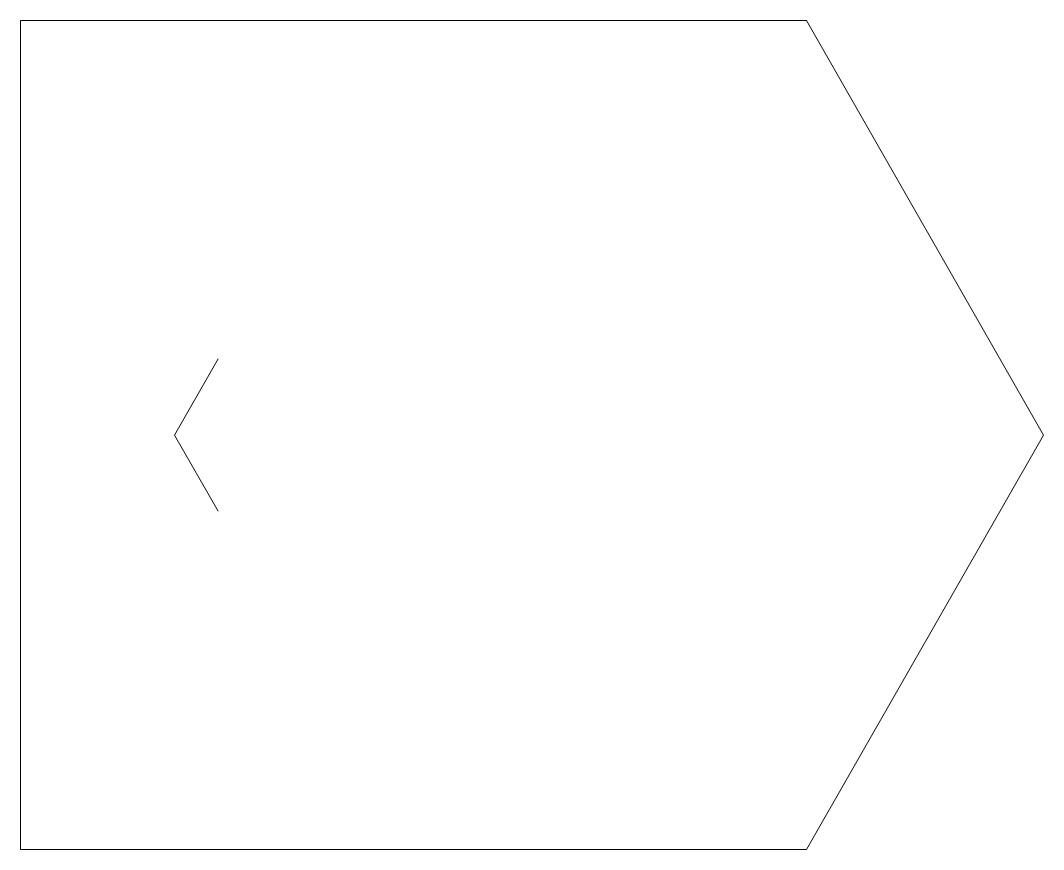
# Model space of a CAD drawing. Header units: centimetres. Extents: x -9.7 to 9.7, y -7.9 to 7.9.
import ezdxf

# ---------------------------------------------------------------- set-up
doc = ezdxf.new("R2010")
doc.units = ezdxf.units.CM
doc.header["$MEASUREMENT"] = 0
doc.layers.add('Camada 1', color=7, linetype='Continuous')

msp = doc.modelspace()

# ---------------------------------------------------------------- linework, layer by layer
at = {"layer": 'Camada 1', "lineweight": 13}
for points in [[(-9.71189, -7.87499), (-9.71189, -7.87499), (-9.71189, 7.87499), (-9.71189, 7.87499)], [(-9.71189, 7.87497), (-9.71189, 7.87497), (-2.28689, 7.87497), (-2.28689, 7.87497)], [(-2.28689, 7.87499), (-2.28689, 7.87499), (5.2131, 7.87499), (5.2131, 7.87499)], [(5.21331, 7.87547), (5.21331, 7.87547), (9.71276, -0.0002), (9.71276, -0.0002)], [(-5.96092, 1.44432), (-5.96092, 1.44432), (-6.78621, -0.0002), (-6.78621, -0.0002)], [(-5.96092, -1.44472), (-5.96092, -1.44472), (-6.78621, -0.0002), (-6.78621, -0.0002)], [(5.21331, -7.87586), (5.21331, -7.87586), (9.71276, -0.0002), (9.71276, -0.0002)], [(-2.28689, -7.87499), (-2.28689, -7.87499), (-9.71189, -7.87499), (-9.71189, -7.87499)], [(5.2131, -7.87499), (5.2131, -7.87499), (-2.28689, -7.87499), (-2.28689, -7.87499)]]:
    msp.add_open_spline(points, degree=3, dxfattribs=at)

doc.saveas('drawing.dxf')
